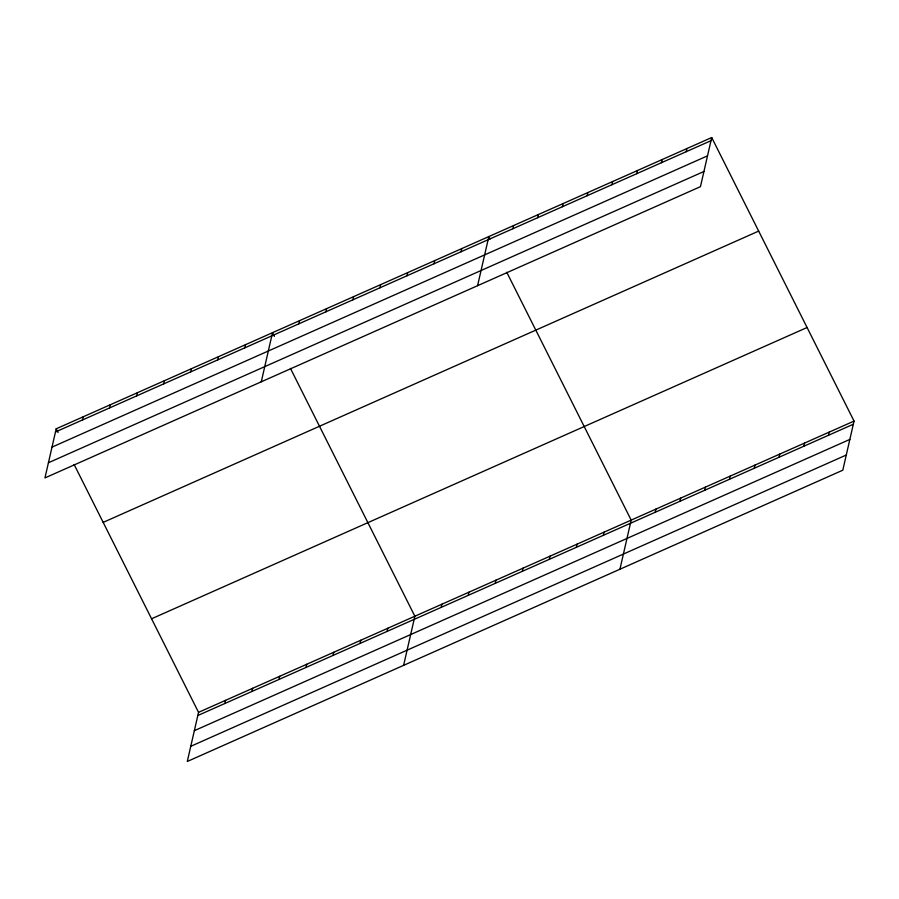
<?xml version="1.0" encoding="UTF-8"?>
<svg xmlns="http://www.w3.org/2000/svg" width="899" height="899" viewBox="0 0 899 899"><rect width="100%" height="100%" fill="white"/><g stroke="black" fill="none" stroke-linecap="round" stroke-linejoin="round"><path stroke-width="1.35" d="M56.199 428.801L44.95 477.92L700.456 186.655L711.705 137.536L56.199 428.801L58.053 432.498M82.517 419.945L83.236 416.788M109.554 407.932L110.274 404.775M136.592 395.92L137.322 392.762M163.629 383.907L164.36 380.749M190.678 371.894L191.397 368.725M217.715 359.87L218.435 356.712M244.753 347.857L245.472 344.699M261.272 381.805L272.521 332.686L274.375 336.383M74.123 464.513L198.544 712.345L187.295 761.464L842.801 470.199L854.05 421.08L711.705 137.536M298.828 323.831L299.558 320.673M224.862 703.501L225.582 700.332M325.876 311.818L326.595 308.649M251.9 691.477L252.619 688.319M352.914 299.794L353.633 296.636M278.937 679.464L279.668 676.306M379.951 287.781L380.67 284.623M305.975 667.451L306.705 664.294M406.989 275.768L407.719 272.611M333.023 655.438L333.743 652.281M434.026 263.755L434.756 260.598M360.061 643.426L360.78 640.257M461.063 251.742L461.794 248.585M387.098 631.401L387.817 628.244M477.583 285.68L488.831 236.561L490.067 239.022M403.617 665.35L414.866 616.231L290.444 368.388M512.868 228.717L513.599 225.559M441.173 607.376L441.903 604.218M537.636 217.715L538.355 214.558M468.222 595.363L468.941 592.205M562.403 206.714L563.122 203.556M495.259 583.35L495.978 580.181M587.159 195.712L587.89 192.555M522.297 571.337L523.016 568.168M611.927 184.711L612.646 181.542M636.694 173.698L637.413 170.54M549.334 559.313L550.064 556.155M661.45 162.697L662.181 159.539M576.371 547.3L577.102 544.142M686.218 151.695L686.937 148.537M603.42 535.287L604.139 532.129M619.928 569.224L631.177 520.116L506.755 272.273M655.214 512.273L655.944 509.104M679.981 501.26L680.7 498.102M704.749 490.258L705.468 487.101M729.505 479.257L730.235 476.099M754.272 468.255L754.991 465.098M779.04 457.254L779.759 454.085M803.796 446.241L804.526 443.083M828.563 435.24L829.283 432.082M55.48 431.969L710.985 140.694M52.007 447.129L707.502 155.853M48.422 462.76L703.928 171.484M103.171 522.375L758.677 231.099M151.571 618.782L807.077 327.506M198.544 712.345L854.05 421.08M197.825 715.514L853.331 424.238M194.353 730.673L849.858 439.409M190.768 746.305L846.274 455.029"/></g></svg>
